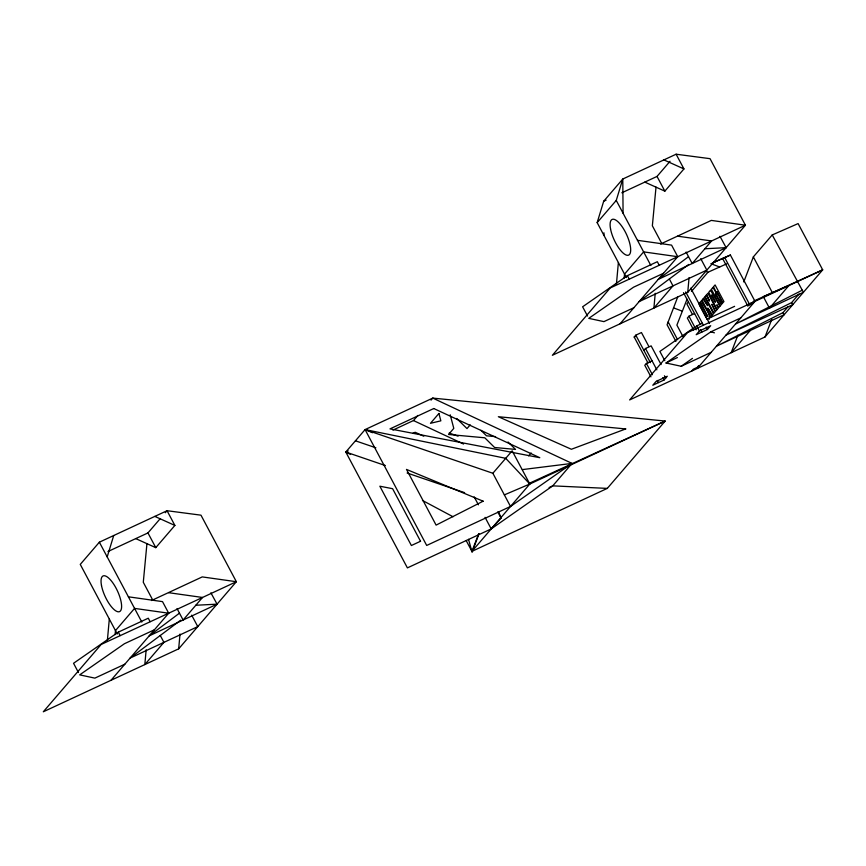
<?xml version="1.0" encoding="UTF-8"?>
<svg xmlns="http://www.w3.org/2000/svg" width="866" height="866" viewBox="0 0 866 866"><rect width="100%" height="100%" fill="white"/><g stroke="black" fill="none" stroke-linecap="round" stroke-linejoin="round"><path stroke-width="1.3" d="M107.373 640.526L109.311 619.028M115.102 634.637L115.47 630.61L134.566 608.397L168.675 613.204L236.364 581.714L200.977 515.173L167.051 510.713L99.363 542.192L80.267 564.405L117.278 634.02M146.159 649.792L144.828 664.568L163.923 642.356L160.275 635.482M128.406 596.815L162.516 601.621L168.675 613.204L101.181 644.445L43.3 711.787L178.677 648.829L180.009 634.053M616.44 284.026L618.378 262.528M624.17 278.138L624.538 274.1L643.633 251.887L677.742 256.704L745.431 225.214L710.044 158.673L676.119 154.213L622.784 179.024L603.689 201.237L597.161 222.627L626.345 277.521M655.237 293.293L653.906 308.069L672.99 285.856L669.342 278.982M637.473 240.315L671.583 245.121L677.742 256.704L610.259 287.945L552.367 355.287L687.745 292.329L689.076 277.553M146.949 543.599L143.291 582.277L152.773 600.106M656.017 187.099L652.358 225.777L661.841 243.606M107.189 556.914L113.717 535.524M597.161 222.627L616.256 200.414L622.784 179.024L623.076 213.242M478.963 533.792L472.1 552.313L468.538 539.334M677.71 297.027L667.069 324.772L675.913 341.388M698.05 366.545L697.325 368.44L755.011 301.336L730.395 255.037L712.989 262.593M743.775 281.937L753.344 256.899L772.223 234.946L798.106 223.59L822.7 269.856L765.014 336.961L629.636 399.93L687.528 332.587L755.011 301.336M737.886 335.185L731.175 352.7L750.27 330.487L749.707 329.437M765.014 336.961L771.725 319.446M478.736 533.716L471.927 551.361L466.135 540.481M687.019 299.235L676.887 325.118L683.079 336.755M709.232 319.24C710.759 312.518 702.986 306.835 701.536 300.708L700.334 302.104L707.684 316.491L699.988 302.505L698.786 303.912M107.925 551.545L147.956 532.926L160.102 518.788M165.309 512.726L167.051 510.713L174.878 525.435L155.783 547.648L135.735 538.609M110.989 680.308L168.675 613.204M431.019 400.146L432.773 398.1L572.047 463.407L552.746 485.858L491.217 528.909L407.399 567.89L345.794 452.03L365.084 429.59L432.773 398.1L665.185 421.049L607.293 488.392L471.927 551.361L529.808 484.018L665.185 421.049L528.531 483.65M178.677 648.829L236.364 581.714L202.243 576.908L151.485 600.528M392.926 430.11L413.472 420.551L417.867 415.453M621.831 192.793L657.023 176.426L670.046 161.282M644.813 182.109L664.85 191.148L683.945 168.935L676.119 154.213M470.206 424.86L467.001 428.594L456.707 418.462M620.056 323.808L677.742 256.704M522.393 469.599L572.047 463.407L510.507 506.458L426.689 545.45L365.084 429.59L492.862 473.269L512.163 450.829L529.808 484.018L504.358 494.887M528.671 455.873L531.15 452.983M648.049 363.081L634.193 337.036L635.806 335.174L641.446 332.544L648.905 346.573M687.745 292.329L745.431 225.214L711.322 220.408L660.552 244.017M691.49 291.42L707.977 272.238L726.682 263.849M643.882 350.362L645.495 348.489L651.135 345.87L661.072 364.564M688.448 301.996L686.835 303.869L692.378 314.282M652.033 360.786L646.393 363.406L644.78 365.279L650.94 376.851M694.597 313.568L688.957 316.198L687.355 318.071L693.666 329.946M695.117 327.77L696.719 325.897L702.358 323.278M699.414 330.964L696.199 334.698L707.479 329.459L710.694 325.713L699.414 330.964L696.719 325.897M664.07 379.99L667.285 376.245L656.006 381.495L652.791 385.24L664.07 379.99L662.826 377.652M691.685 371.07L693.298 369.197L698.938 366.578L698.418 365.604M730.395 255.037L722.645 258.588L747.759 305.828L749.371 303.966L822.7 269.856L753.582 301.151M782.983 312.637L784.109 314.748L716.42 346.227L782.983 312.637L788.157 306.629M791.6 302.613L792.726 304.735L725.968 335.12L791.6 302.613L798.982 294.029M498.61 511.795L501.057 518.052L491.217 528.909L485.057 517.338M179.414 613.215L149.179 635.882L217.063 604.165L210.893 592.809M180.756 620.132L130.084 658.095L197.773 626.616L191.678 615.163M688.481 256.704L658.247 279.382L726.13 247.665L719.96 236.31M688.751 264.444L639.151 301.595L706.84 270.116L700.746 258.653M740.766 317.909L710.802 331.851L666.041 362.995L681.206 366.275L692.475 358.372M659.188 265.169L657.337 261.705L627.374 275.637L582.612 306.791L587.538 316.047M150.121 621.669L148.27 618.205L118.306 632.137L73.545 663.291L78.47 672.546M693.731 327.878L659.881 351.423L664.807 360.689M802.262 290.207L735.515 324.014L803.41 292.307L772.223 234.946M666.041 362.995L677.374 357.561M603.689 201.237L606.103 200.111M663.497 273.277L633.533 287.209L588.772 318.363L603.938 321.632L633.901 307.701M713.129 262.636L716.518 261.067M350.578 454.477L345.794 452.03L348.208 450.905M412.757 433.379L415.16 432.264L423.766 436.215M634.193 337.036L636.456 335.997M707.046 319.164L734.606 306.337M747.759 305.828L753.409 303.208L752.9 302.256M681.206 366.275L711.17 352.332M154.429 629.777L124.455 643.709L79.694 674.863L94.87 678.132L124.834 664.2M549.12 487.536L552.746 485.858L607.293 488.392M712.058 263.177L724.755 257.667L749.371 303.966M704.848 248.759L726.13 247.665M195.77 605.258L217.063 604.165M495.558 436.626L486.497 435.804L480.944 430.305M677.645 236.18L711.581 240.954L692.194 263.524L686.099 252.071M168.578 592.68L202.514 597.464L183.116 620.024L177.032 608.571M710.802 331.851L714.439 332.825M355.439 440.805L375.876 447.798M345.794 452.03L385.402 465.572M407.128 472.998L464.631 492.667M449.183 433.043L458.103 436.172M710.878 263.686L719.668 266.988M673.542 307.885L682.343 311.186M705.768 271.372L707.977 272.238M372.521 432.719L365.084 429.59L505.722 458.32L529.808 484.018M663.897 159.896L683.945 168.935M154.83 516.396L174.878 525.435M413.472 420.551L463.57 444.041M422.456 500.44L453.037 516.753M508.017 441.985L515.519 449.411L494.594 447.495L484.787 437.795L448.545 434.472L453.795 428.367L450.201 414.792M753.344 256.899L772.515 292.946M657.023 176.426L664.85 191.148M690.732 288.183L709.449 323.364M699.36 305.005L706.007 317.411A4.059 1.396 65.1 0 0 707.663 319.359M706.234 327.11L707.479 329.459M685.688 291.907L703.441 325.302M683.48 292.654L700.139 323.992M700.572 329.708L701.839 332.079M688.957 316.198L696.188 329.794M616.256 200.414L650.886 265.537M668.162 321.925L677.591 339.656M627.374 275.637L629.225 279.112M664.438 375.779L665.673 378.117M645.495 348.489L656.839 369.825M635.806 335.174L650.42 362.659M657.272 380.445L658.431 382.61M646.393 363.406L652.401 374.718M492.862 473.269L510.507 506.458M497.788 511.903L501.057 518.052M474.178 496.857L478.411 504.824M147.956 532.926L155.783 547.648M99.363 542.192L141.818 622.037M118.306 632.137L120.147 635.612M603.959 232.824L603.981 235.455M438.91 413.483L430.467 423.312L440.848 420.833L438.91 413.483M702.997 298.997L702.001 300.166L710.845 316.804L711.852 315.635L707.825 308.069L712.469 314.91L713.53 313.687L704.686 297.049L703.679 298.218L707.663 305.709L702.997 298.997M706.364 295.09L705.162 296.486L714.006 313.124L715.208 311.717L711.852 304.312L715.576 311.305L716.777 309.909L707.923 293.271L706.721 294.667L709.525 301.032L706.364 295.09M710.488 290.294L708.745 292.307L716.983 309.66L718.228 308.22L716.712 305.135L717.135 304.637L718.791 307.56L720.025 306.131L710.488 290.294M712.935 287.447L711.376 289.255L720.231 305.893L721.281 304.67L715.446 293.693L721.714 304.15L722.461 303.284L716.907 291.571L722.883 302.797L723.933 301.574L715.089 284.936L713.519 286.754L717.384 294.851L712.935 287.447M715.543 301.725L715.121 302.212L711.635 294.949L715.543 301.725M788.861 285.596L769.463 308.155L763.325 296.616L788.861 285.596M483.141 501.187L436.107 525.121L406.49 469.415L483.141 501.187M433.769 408.525L389.992 428.887L539.789 457.703L433.769 408.525M420.54 541.261L411.382 545.515L379.838 486.205L392.59 488.695L420.54 541.261M625.707 428.941L571.387 449.27L498.351 416.719L625.707 428.941M610.562 229.035A19.658 6.755 65.1 0 0 627.991 255.297A19.658 6.755 65.1 0 0 622.643 227.444A19.658 6.755 65.1 0 0 610.562 229.035M101.495 585.535A19.658 6.755 65.1 0 0 118.913 611.797A19.658 6.755 65.1 0 0 113.576 583.955A19.658 6.755 65.1 0 0 101.495 585.535"/></g></svg>
